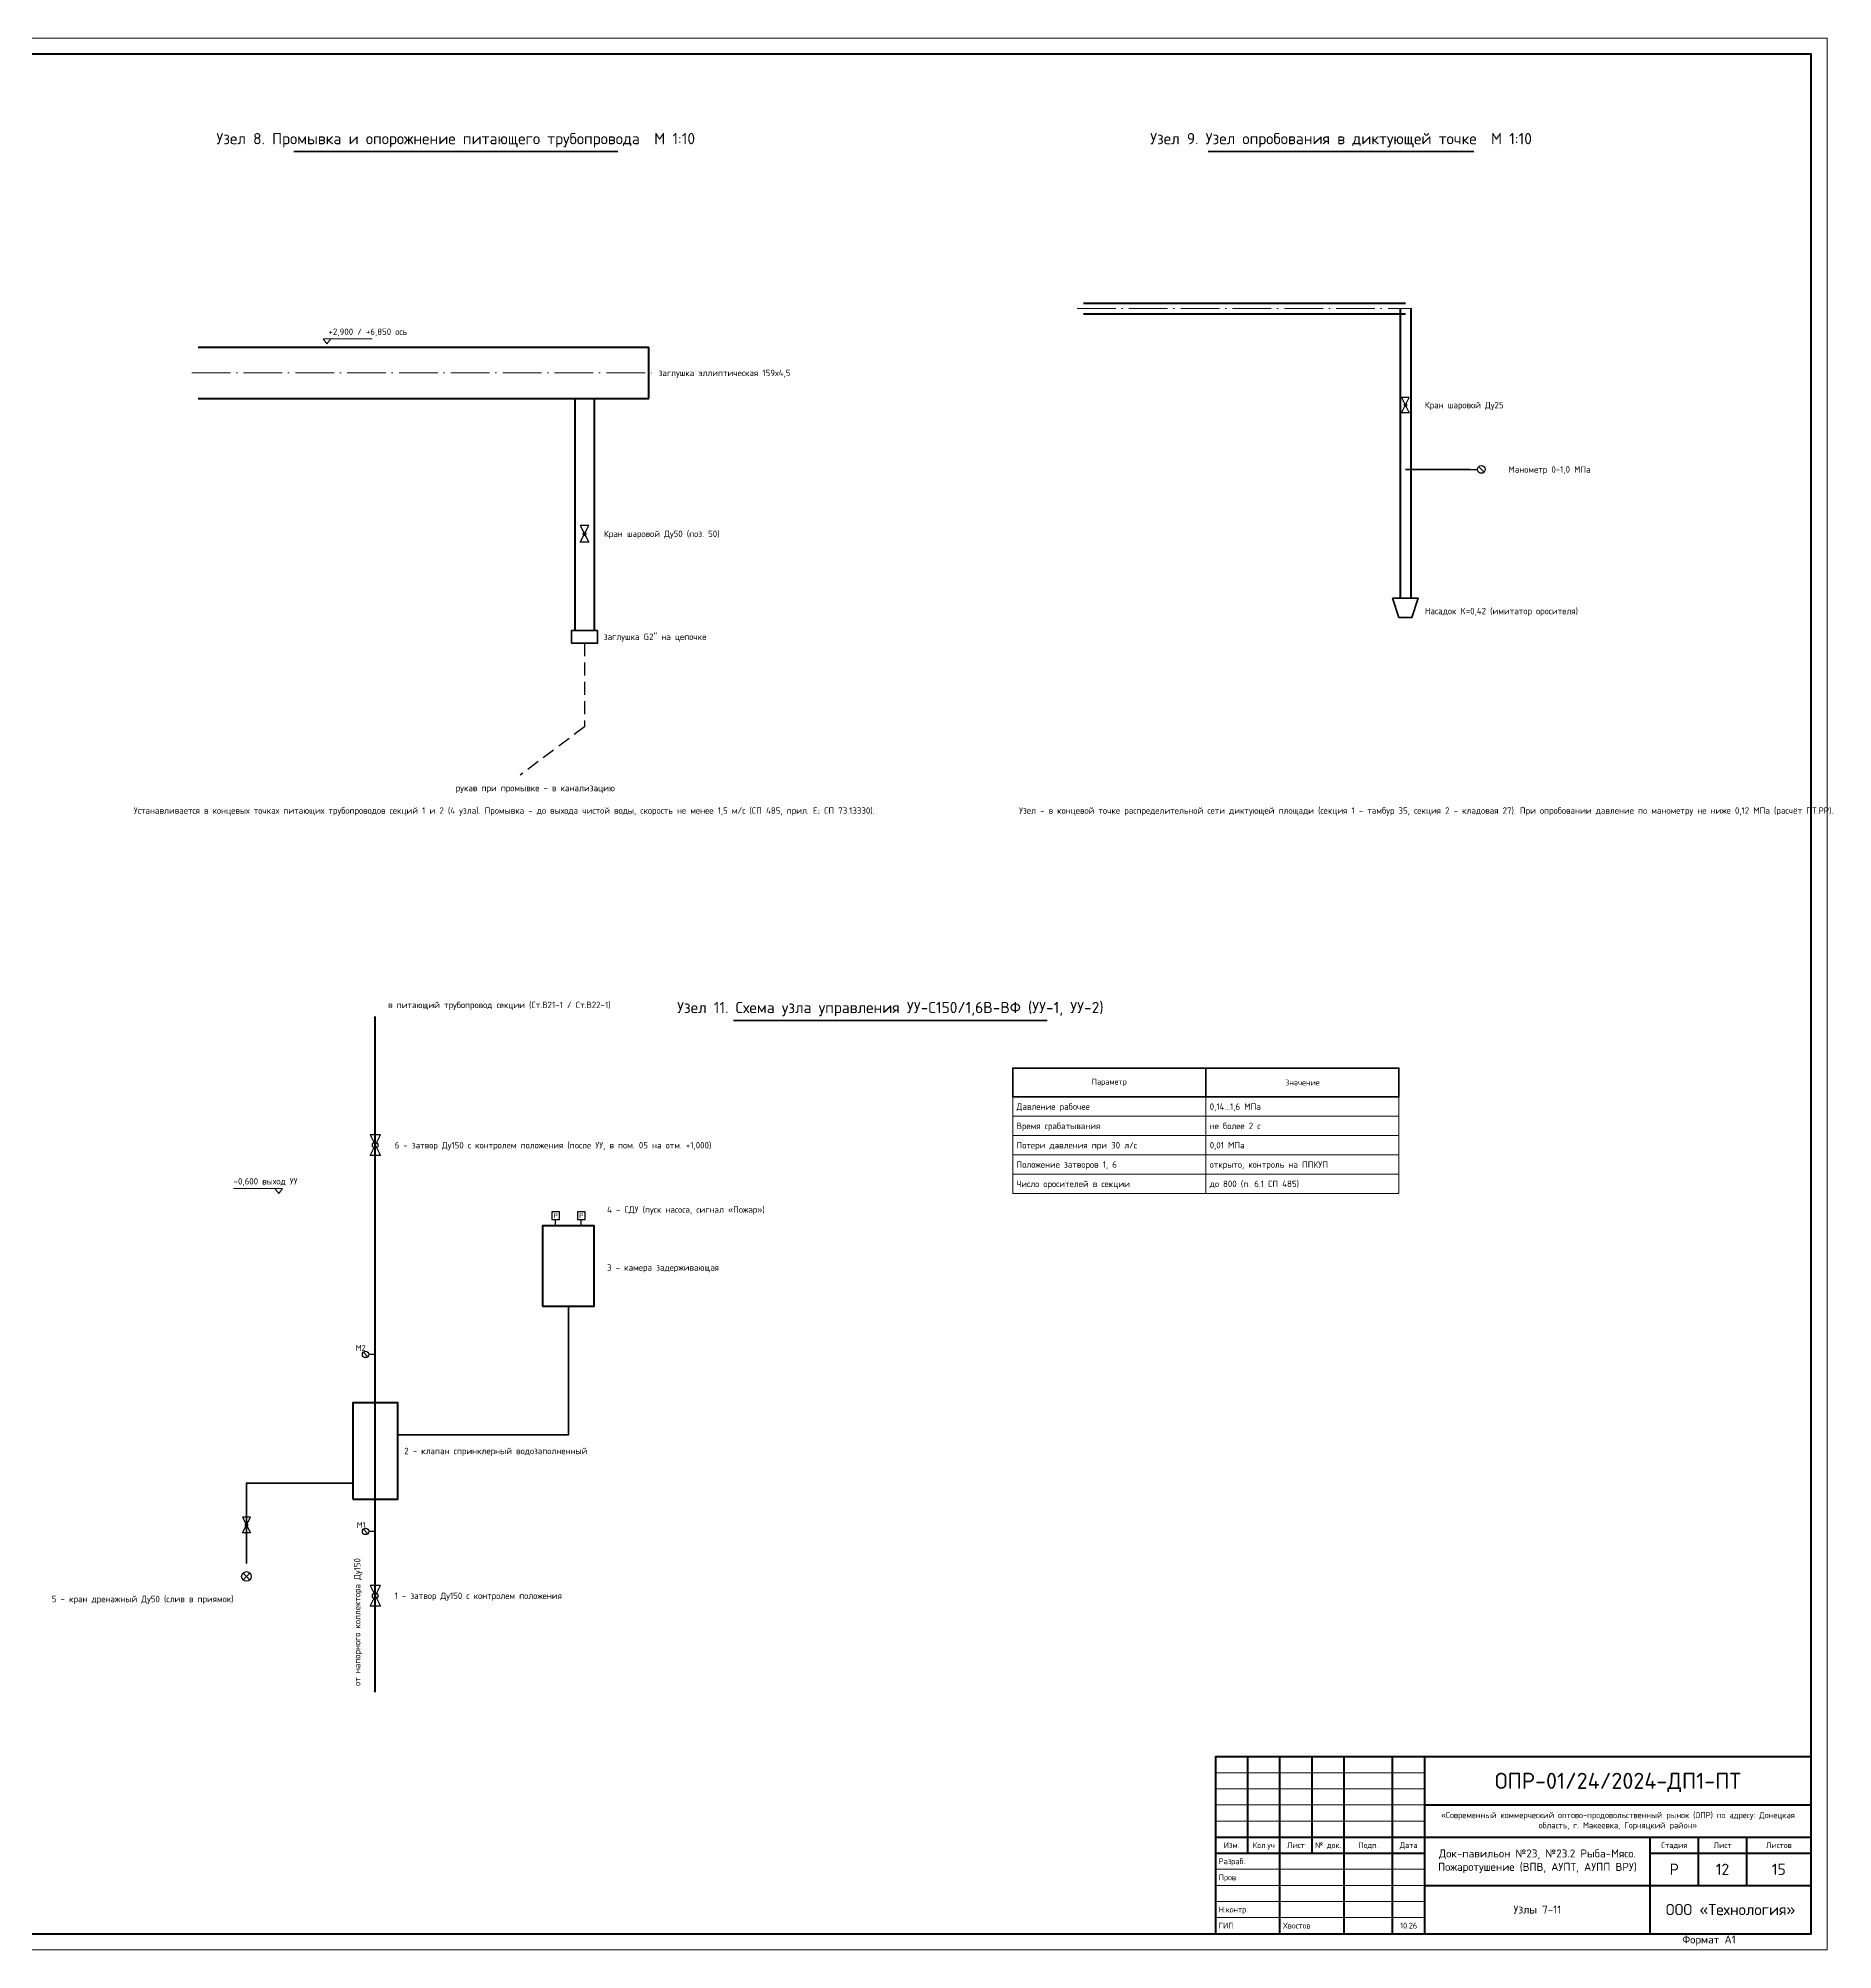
# Model space of a CAD drawing. Header units: millimetres. Extents: x 0 to 2118900, y -20000 to 84100.
# Drawn here: x 4785 to 5343, y -20000 to -19406 of the extents above; entities that cross this region are included whole.
import ezdxf
from ezdxf.enums import TextEntityAlignment as Align

# ---------------------------------------------------------------- set-up
doc = ezdxf.new("R2010")
doc.units = ezdxf.units.MM
doc.linetypes.add('ПТ_ШТРИХ', pattern=[6, 4, -2])
doc.linetypes.add('ПТ_ШТРИХПУНКТ', pattern=[16, 12, -2, 0, -2])
for name, color, linetype, lineweight in [('ПТ_арматура', 7, 'Continuous', 30), ('ПТ_В2', 3, 'Continuous', 50), ('ПТ_В21', 1, 'Continuous', 50), ('ПТ_В22', 6, 'Continuous', 50), ('ПТ_выноски', 7, 'Continuous', 13), ('ПТ_контур', 7, 'Continuous', 35), ('ПТ_оборудование', 7, 'Continuous', 35), ('ПТ_оси', 8, 'Continuous', 13), ('ПТ_рамка', 7, 'Continuous', 50), ('ПТ_рамка_тонк', 7, 'Continuous', 18), ('ПТ_текст', 7, 'Continuous', 18)]:
    doc.layers.add(name, color=color, linetype=linetype, lineweight=lineweight)
doc.styles.add('ПТ', font='isocpeur.ttf')
doc.styles.add('ПТ_загл', font='isocpeur.ttf')

# ---------------------------------------------------------------- blocks, each defined once
blk = doc.blocks.new('V_BALL')
h = blk.add_hatch(color=7)
h.dxf.hatch_style = 1
h.paths.add_polyline_path([(0.5, 0, 1), (-0.5, 0, 1)])
blk.add_lwpolyline([(-2, -1), (-2, 1), (2, -1), (2, 1)], close=True)
blk = doc.blocks.new('MANOM')
for p, q in [((-0.5, 2.5), (0.6, 3.6)), ((0, 0), (0, 2))]:
    blk.add_line(p, q)
blk.add_circle((0, 3), 1)
blk = doc.blocks.new('V_BFLY')
blk.add_lwpolyline([(-2, -1), (-2, 1), (2, -1), (2, 1)], close=True)
blk.add_circle((0, 0), 0.55)
blk = doc.blocks.new('PSW')
blk.add_line((0, 0), (0, 1.6))
blk.add_lwpolyline([(-1, 1.6), (1, 1.6), (1, 3.6), (-1, 3.6)], close=True)
at = {"style": 'ПТ'}
blk.add_text('Р', height=1.2, dxfattribs=at).set_placement((0, 2.6), align=Align.MIDDLE_CENTER)
blk = doc.blocks.new('DRAIN')
for p, q in [((-1.06, -1.06), (1.06, 1.06)), ((-1.06, 1.06), (1.06, -1.06))]:
    blk.add_line(p, q)
blk.add_circle((0, 0), 1.5)

msp = doc.modelspace()

# ---------------------------------------------------------------- linework, layer by layer
at = {"layer": 'ПТ_В2', "lineweight": 70}
msp.add_lwpolyline([(4890, -19920), (4890, -19710)], dxfattribs=at)
at = {"layer": 'ПТ_В2', "lineweight": 35}
for points in [[(4897, -19840), (4950, -19840), (4950, -19800)], [(4883, -19855), (4850, -19855), (4850, -19880)]]:
    msp.add_lwpolyline(points, dxfattribs=at)
at = {"layer": 'ПТ_В21', "lineweight": 50}
for p, q in [((4835, -19502.05), (4975, -19502.05)), ((4835, -19517.95), (4975, -19517.95)), ((4952, -19517.95), (4952, -19590)), ((4958, -19517.95), (4958, -19590))]:
    msp.add_line(p, q, dxfattribs=at)
at = {"layer": 'ПТ_В22', "lineweight": 50}
for p, q in [((5110, -19488.33), (5210, -19488.33)), ((5110, -19491.67), (5210, -19491.67)), ((5208.32, -19490), (5208.32, -19580)), ((5211.68, -19490), (5211.68, -19580))]:
    msp.add_line(p, q, dxfattribs=at)
at = {"layer": 'ПТ_В22', "lineweight": 35}
msp.add_line((5210, -19540), (5230, -19540), dxfattribs=at)
at = {"layer": 'ПТ_выноски', "linetype": 'ПТ_ШТРИХ', "lineweight": 25}
msp.add_lwpolyline([(4955, -19594), (4955, -19620), (4935, -19635)], dxfattribs=at)
at = {"layer": 'ПТ_контур', "lineweight": 35}
for p, q in [((4864.68, -19441.2), (4965.32, -19441.2)), ((5148.75, -19441.2), (5231.25, -19441.2)), ((5001.32, -19711.2), (5098.68, -19711.2))]:
    msp.add_line(p, q, dxfattribs=at)
at = {"layer": 'ПТ_контур', "lineweight": 70}
msp.add_line((4975, -19518), (4975, -19502), dxfattribs=at)
at = {"layer": 'ПТ_контур', "lineweight": 35}
msp.add_lwpolyline([(4951, -19594), (4959, -19594), (4959, -19590), (4951, -19590)], close=True, dxfattribs=at)
at = {"layer": 'ПТ_оборудование', "lineweight": 35}
msp.add_lwpolyline([(5206, -19580), (5214, -19580), (5212, -19586), (5208, -19586)], close=True, dxfattribs=at)
at = {"layer": 'ПТ_оборудование', "lineweight": 50}
for points in [[(4942, -19800), (4958, -19800), (4958, -19775), (4942, -19775)], [(4883, -19860), (4897, -19860), (4897, -19830), (4883, -19830)]]:
    msp.add_lwpolyline(points, close=True, dxfattribs=at)
at = {"layer": 'ПТ_оси', "linetype": 'ПТ_ШТРИХПУНКТ', "lineweight": 13}
for p, q in [((5108, -19490), (5212, -19490)), ((4833, -19510), (4977, -19510))]:
    msp.add_line(p, q, dxfattribs=at)
at = {"layer": 'ПТ_рамка', "lineweight": 50}
for p, q in [((5161, -19970), (5161, -19940)), ((5171, -19970), (5171, -19940)), ((5181, -19970), (5181, -19940)), ((5191, -19970), (5191, -19940)), ((5206, -19970), (5206, -19940)), ((5151, -19965), (5216, -19965)), ((5151, -19970), (5216, -19970)), ((5171, -19995), (5171, -19970)), ((5191, -19995), (5191, -19970)), ((5206, -19995), (5206, -19970)), ((5216, -19965), (5336, -19965)), ((5286, -19970), (5336, -19970)), ((5301, -19980), (5301, -19965)), ((5316, -19980), (5316, -19965))]:
    msp.add_line(p, q, dxfattribs=at)
at = {"layer": 'ПТ_рамка', "lineweight": 70}
for p, q in [((5216, -19995), (5216, -19940)), ((5216, -19955), (5336, -19955)), ((5286, -19995), (5286, -19965)), ((5216, -19980), (5336, -19980))]:
    msp.add_line(p, q, dxfattribs=at)
at = {"layer": 'ПТ_рамка', "lineweight": 18}
for p, q in [((5151, -19945), (5216, -19945)), ((5151, -19950), (5216, -19950)), ((5151, -19955), (5216, -19955)), ((5151, -19960), (5216, -19960)), ((5151, -19975), (5216, -19975)), ((5151, -19980), (5216, -19980)), ((5151, -19985), (5216, -19985)), ((5151, -19990), (5216, -19990))]:
    msp.add_line(p, q, dxfattribs=at)
at = {"layer": 'ПТ_рамка', "lineweight": 70}
for points in [[(4520, -19995), (5336, -19995), (5336, -19411), (4520, -19411)], [(5151, -19995), (5336, -19995), (5336, -19940), (5151, -19940)]]:
    msp.add_lwpolyline(points, close=True, dxfattribs=at)
at = {"layer": 'ПТ_рамка_тонк', "lineweight": 35}
for p, q in [((5088, -19726), (5088, -19735)), ((5148, -19726), (5148, -19735)), ((5208, -19726), (5208, -19735))]:
    msp.add_line(p, q, dxfattribs=at)
at = {"layer": 'ПТ_рамка_тонк'}
for p, q in [((5088, -19735), (5088, -19741)), ((5148, -19735), (5148, -19741)), ((5208, -19735), (5208, -19741)), ((5088, -19741), (5208, -19741)), ((5088, -19741), (5088, -19747)), ((5148, -19741), (5148, -19747)), ((5208, -19741), (5208, -19747)), ((5088, -19747), (5208, -19747)), ((5088, -19747), (5088, -19753)), ((5148, -19747), (5148, -19753)), ((5208, -19747), (5208, -19753)), ((5088, -19753), (5208, -19753)), ((5088, -19753), (5088, -19759)), ((5148, -19753), (5148, -19759)), ((5208, -19753), (5208, -19759)), ((5088, -19759), (5208, -19759)), ((5088, -19759), (5088, -19765)), ((5148, -19759), (5148, -19765)), ((5208, -19759), (5208, -19765)), ((5088, -19765), (5208, -19765))]:
    msp.add_line(p, q, dxfattribs=at)
at = {"layer": 'ПТ_рамка_тонк', "lineweight": 13}
msp.add_lwpolyline([(4500, -20000), (5341, -20000), (5341, -19406), (4500, -19406)], close=True, dxfattribs=at)
at = {"layer": 'ПТ_рамка_тонк', "lineweight": 35}
msp.add_lwpolyline([(5088, -19735), (5208, -19735), (5208, -19726), (5088, -19726)], close=True, dxfattribs=at)
at = {"layer": 'ПТ_текст'}
for p, q in [((4875, -19499.4), (4889, -19499.4)), ((4860, -19763.4), (4846, -19763.4))]:
    msp.add_line(p, q, dxfattribs=at)
for points in [[(4875, -19501), (4873.8, -19499.4), (4876.2, -19499.4)], [(4860, -19765), (4858.8, -19763.4), (4861.2, -19763.4)]]:
    msp.add_lwpolyline(points, close=True, dxfattribs=at)

# ---------------------------------------------------------------- block references
at = {"layer": 'ПТ_арматура'}
for name, p, xscale, yscale, rotation in [('V_BALL', (5210, -19520), 1.2, 1.2, 90), ('MANOM', (5230, -19540), 1.2, 1.2, -90), ('V_BALL', (4955, -19560), 1.3, 1.3, 90), ('V_BFLY', (4890, -19750), 1.6, 1.6, 90), ('V_BALL', (4850, -19868), 1.2, 1.2, 90), ('V_BFLY', (4890, -19890), 1.6, 1.6, 90)]:
    msp.add_blockref(name, p, dxfattribs=dict(at, xscale=xscale, yscale=yscale, rotation=rotation))
at = {"layer": 'ПТ_арматура', "xscale": 1.2, "yscale": 1.2}
for p in [(4946, -19775), (4954, -19775)]:
    msp.add_blockref('PSW', p, dxfattribs=at)
at = {"layer": 'ПТ_арматура', "rotation": 90}
for p in [(4890, -19815), (4890, -19870)]:
    msp.add_blockref('MANOM', p, dxfattribs=at)
at = {"layer": 'ПТ_арматура'}
msp.add_blockref('DRAIN', (4850, -19884), dxfattribs=at)

# ---------------------------------------------------------------- texts
at = {"layer": 'ПТ_текст', "style": 'ПТ_загл'}
for s, p in [('Узел 8. Промывка и опорожнение питающего трубопровода  М 1:10', (4915, -19440)), ('Узел 9. Узел опробования в диктующей точке  М 1:10', (5190, -19440)), ('Узел 11. Схема узла управления УУ-С150/1,6В-ВФ (УУ-1, УУ-2)', (5050, -19710))]:
    msp.add_text(s, height=3.5, dxfattribs=at).set_placement(p, align=Align.BOTTOM_CENTER)
at = {"layer": 'ПТ_текст', "style": 'ПТ'}
for s, height, p in [('+2,900 / +6,850 ось', 2, (4875.5, -19498.8)), ('в питающий трубопровод секции (Ст.В21-1 / Ст.В22-1)', 2, (4894, -19708)), ('-0,600 выход УУ', 2, (4846, -19762.8)), ('Формат A1', 2.5, (5296, -19998.8))]:
    msp.add_text(s, height=height, dxfattribs=at).set_placement(p, align=Align.BOTTOM_LEFT)
for s, height, p in [('заглушка эллиптическая 159х4,5', 2, (4978, -19510)), ('Кран шаровой Ду25', 2, (5216, -19520)), ('Манометр 0-1,0 МПа', 2, (5242, -19540)), ('Кран шаровой Ду50 (поз. 50)', 2, (4961, -19560)), ('Насадок K=0,42 (имитатор оросителя)', 2, (5216, -19584)), ('заглушка G2" на цепочке', 2, (4961, -19592)), ('Давление рабочее', 2, (5089.2, -19738)), ('0,14...1,6 МПа', 2, (5149.2, -19738)), ('Время срабатывания', 2, (5089.2, -19744)), ('не более 2 с', 2, (5149.2, -19744)), ('6 - затвор Ду150 с контролем положения (после УУ, в пом. 05 на отм. +1,000)', 2, (4896, -19750)), ('Потери давления при 30 л/с', 2, (5089.2, -19750)), ('0,01 МПа', 2, (5149.2, -19750)), ('Положение затворов 1, 6', 2, (5089.2, -19756)), ('открыто, контроль на ППКУП', 2, (5149.2, -19756)), ('Число оросителей в секции', 2, (5089.2, -19762)), ('до 800 (п. 6.1 СП 485)', 2, (5149.2, -19762)), ('4 - СДУ (пуск насоса, сигнал «Пожар»)', 2, (4962, -19770)), ('3 - камера задерживающая', 2, (4962, -19788)), ('2 - клапан спринклерный водозаполненный', 2, (4899, -19845)), ('1 - затвор Ду150 с контролем положения', 2, (4896, -19890)), ('Разраб.', 1.8, (5152, -19972.5)), ('Пров.', 1.8, (5152, -19977.5)), ('Н.контр.', 1.8, (5152, -19987.5)), ('ГИП', 1.8, (5152, -19992.5)), ('Хвостов', 1.8, (5172, -19992.5))]:
    msp.add_text(s, height=height, dxfattribs=at).set_placement(p, align=Align.MIDDLE_LEFT)
msp.add_text('рукав при промывке - в канализацию', height=2, dxfattribs=at).set_placement((4915, -19638), align=Align.TOP_LEFT)
for s, p in [('М2', (4887, -19813)), ('М1', (4887, -19868))]:
    msp.add_text(s, height=1.8, dxfattribs=at).set_placement(p, align=Align.MIDDLE_RIGHT)
msp.add_text('от напорного коллектора Ду150', height=2, rotation=90, dxfattribs=at).set_placement((4886, -19918), align=Align.BOTTOM_LEFT)
msp.add_text('5 - кран дренажный Ду50 (слив в приямок)', height=2, dxfattribs=at).set_placement((4846, -19890), align=Align.TOP_RIGHT)
at = {"layer": 'ПТ_текст'}
for s, height, style, p in [('ОПР-01/24/2024-ДП1-ПТ', 5, 'ПТ_загл', (5276, -19947.5)), ('Изм.', 1.8, 'ПТ', (5156, -19967.5)), ('Кол.уч', 1.8, 'ПТ', (5166, -19967.5)), ('Лист', 1.8, 'ПТ', (5176, -19967.5)), ('№ док.', 1.8, 'ПТ', (5186, -19967.5)), ('Подп.', 1.8, 'ПТ', (5198.5, -19967.5)), ('Дата', 1.8, 'ПТ', (5211, -19967.5)), ('Стадия', 1.8, 'ПТ', (5293.5, -19967.5)), ('Лист', 1.8, 'ПТ', (5308.5, -19967.5)), ('Листов', 1.8, 'ПТ', (5326, -19967.5)), ('Р', 3.5, 'ПТ', (5293.5, -19975)), ('12', 3.5, 'ПТ', (5308.5, -19975)), ('15', 3.5, 'ПТ', (5326, -19975)), ('ООО «Технология»', 3.5, 'ПТ', (5311, -19987.5)), ('10.26', 1.8, 'ПТ', (5211, -19992.5))]:
    msp.add_text(s, height=height, dxfattribs=dict(at, style=style)).set_placement(p, align=Align.MIDDLE_CENTER)
at = {"layer": 'ПТ_текст', "style": 'ПТ'}
for s, insert, char_height, width, attachment_point in [('Устанавливается в концевых точках питающих трубопроводов секций 1 и 2 (4 узла). Промывка - до выхода чистой воды, скорость не менее 1,5 м/с (СП 485, прил. Е; СП 73.13330).', (4815, -19645), 2, 240, 1), ('Узел - в концевой точке распределительной сети диктующей площади (секция 1 - тамбур 35, секция 2 - кладовая 27). При опробовании давление по манометру не ниже 0,12 МПа (расчёт ПТ.РР).', (5090, -19645), 2, 240, 1), ('Параметр', (5118, -19730.5), 1.8, 58.5, 5), ('Значение', (5178, -19730.5), 1.8, 58.5, 5), ('«Современный коммерческий оптово-продовольственный рынок (ОПР) по адресу: Донецкая область, г. Макеевка, Горняцкий район»', (5276, -19960), 1.9, 116, 5), ('Док-павильон №23, №23.2 Рыба-Мясо. Пожаротушение (ВПВ, АУПТ, АУПП ВРУ)', (5251, -19972.5), 2.5, 66, 5), ('Узлы 7-11', (5251, -19987.5), 2.5, 66, 5)]:
    msp.add_mtext(s, dxfattribs=dict(at, insert=insert, char_height=char_height, width=width, attachment_point=attachment_point))

doc.saveas('drawing.dxf')
